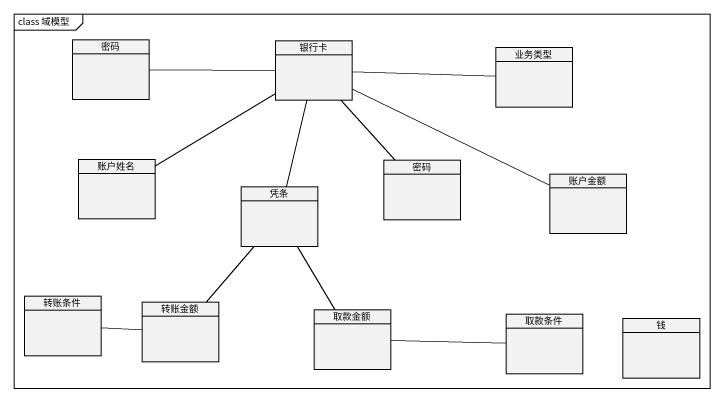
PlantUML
@startuml
mainframe class 域模型
hide circle
hide empty members
class 密码
class 银行卡
class 业务类型
class 账户姓名
class "密码" as 密码_2
class 账户金额
class 凭条
class 转账条件
class 转账金额
class 取款金额
class 取款条件
class 钱
银行卡 -left- 密码
银行卡 -right- 业务类型
银行卡 -right- 账户金额
银行卡 -- 凭条
账户姓名 -up- 银行卡
密码_2 -up- 银行卡
凭条 -- 取款金额
转账条件 -right- 转账金额
转账金额 -up- 凭条
取款条件 -left- 取款金额
@enduml
